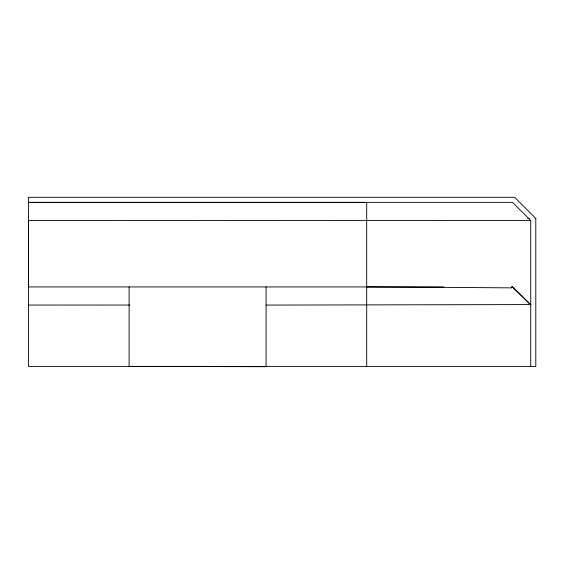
<?xml version="1.0" encoding="UTF-8"?>
<svg xmlns="http://www.w3.org/2000/svg" width="564" height="564" viewBox="0 0 564 564"><rect width="100%" height="100%" fill="white"/><g stroke="black" fill="none" stroke-linecap="round" stroke-linejoin="round"><path stroke-width="0.85" d="M28.482 286.956L28.482 220.566L530.724 220.545L530.724 366.41M511.146 287.873L511.442 287.83A1.354 0.649 89.6 0 0 511.682 287.626L512.091 286.456L530.632 305.004L530.724 304.045M530.639 305.011L530.724 304.574L512.091 286.456M530.724 304.574L266.286 305.082M28.482 202.363L366.692 202.377L366.692 366.41M28.482 202.377L512.563 202.377L530.703 220.496M527.742 218.444L529.272 218.444M535.116 218.444L535.8 218.444L535.8 366.41L28.482 366.41L28.482 197.308L514.664 197.308L535.8 218.444M28.2 286.935L443.946 286.935M511.971 286.935L512.563 286.935M28.482 305.046L129.769 305.061M266.074 286.935L266.074 366.692L129.1 366.41L129.1 286.935M366.692 286.935A166.951 0.472 0.3 0 1 510.998 287.873"/></g></svg>
